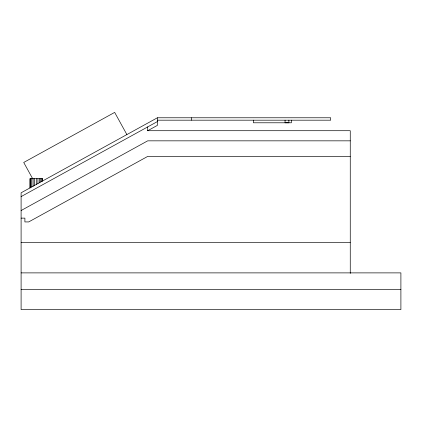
<?xml version="1.0" encoding="UTF-8"?>
<svg xmlns="http://www.w3.org/2000/svg" width="422" height="422" viewBox="0 0 422 422"><rect width="100%" height="100%" fill="white"/><g stroke="black" fill="none" stroke-linecap="round" stroke-linejoin="round"><path stroke-width="0.63" d="M147.584 130.778L157.401 125.371L157.401 117.775L330.69 117.775L330.69 120.186L157.401 120.18M285.061 120.18L285.061 122.791L288.885 122.791L288.885 120.186M291.391 120.186L291.391 122.786L253.411 122.786L253.411 120.186M157.401 117.775L21.1 192.812L21.1 309.6L400.9 309.6L400.9 272.886L21.1 272.886M21.1 196.61L157.401 121.573M21.1 210.536L147.7 140.837L350.26 140.837M350.26 156.414L147.7 156.414L28.696 221.93L24.898 221.93L24.898 218.132L21.1 218.132M21.1 242.502L350.26 242.502M21.1 289.344L400.9 289.344M126.88 134.581L114.668 112.4L23.727 162.465L32.805 178.96M350.26 273.419L350.26 130.709L147.7 130.709L147.7 126.911M191.43 117.775L191.43 120.186M42.622 180.964L42.622 178.701L29.962 178.685L29.962 187.932M42.406 178.701L42.406 181.085M41.773 178.701L41.773 181.434M40.77 178.701L40.77 181.987M39.457 178.701L39.457 182.705M37.933 178.701L37.933 183.549M36.292 178.701L36.292 184.451M34.651 178.701L34.651 185.353M33.127 178.701L33.127 186.192M31.814 178.701L31.814 186.914M30.811 178.701L30.811 187.468M30.178 178.701L30.178 187.816"/></g></svg>
